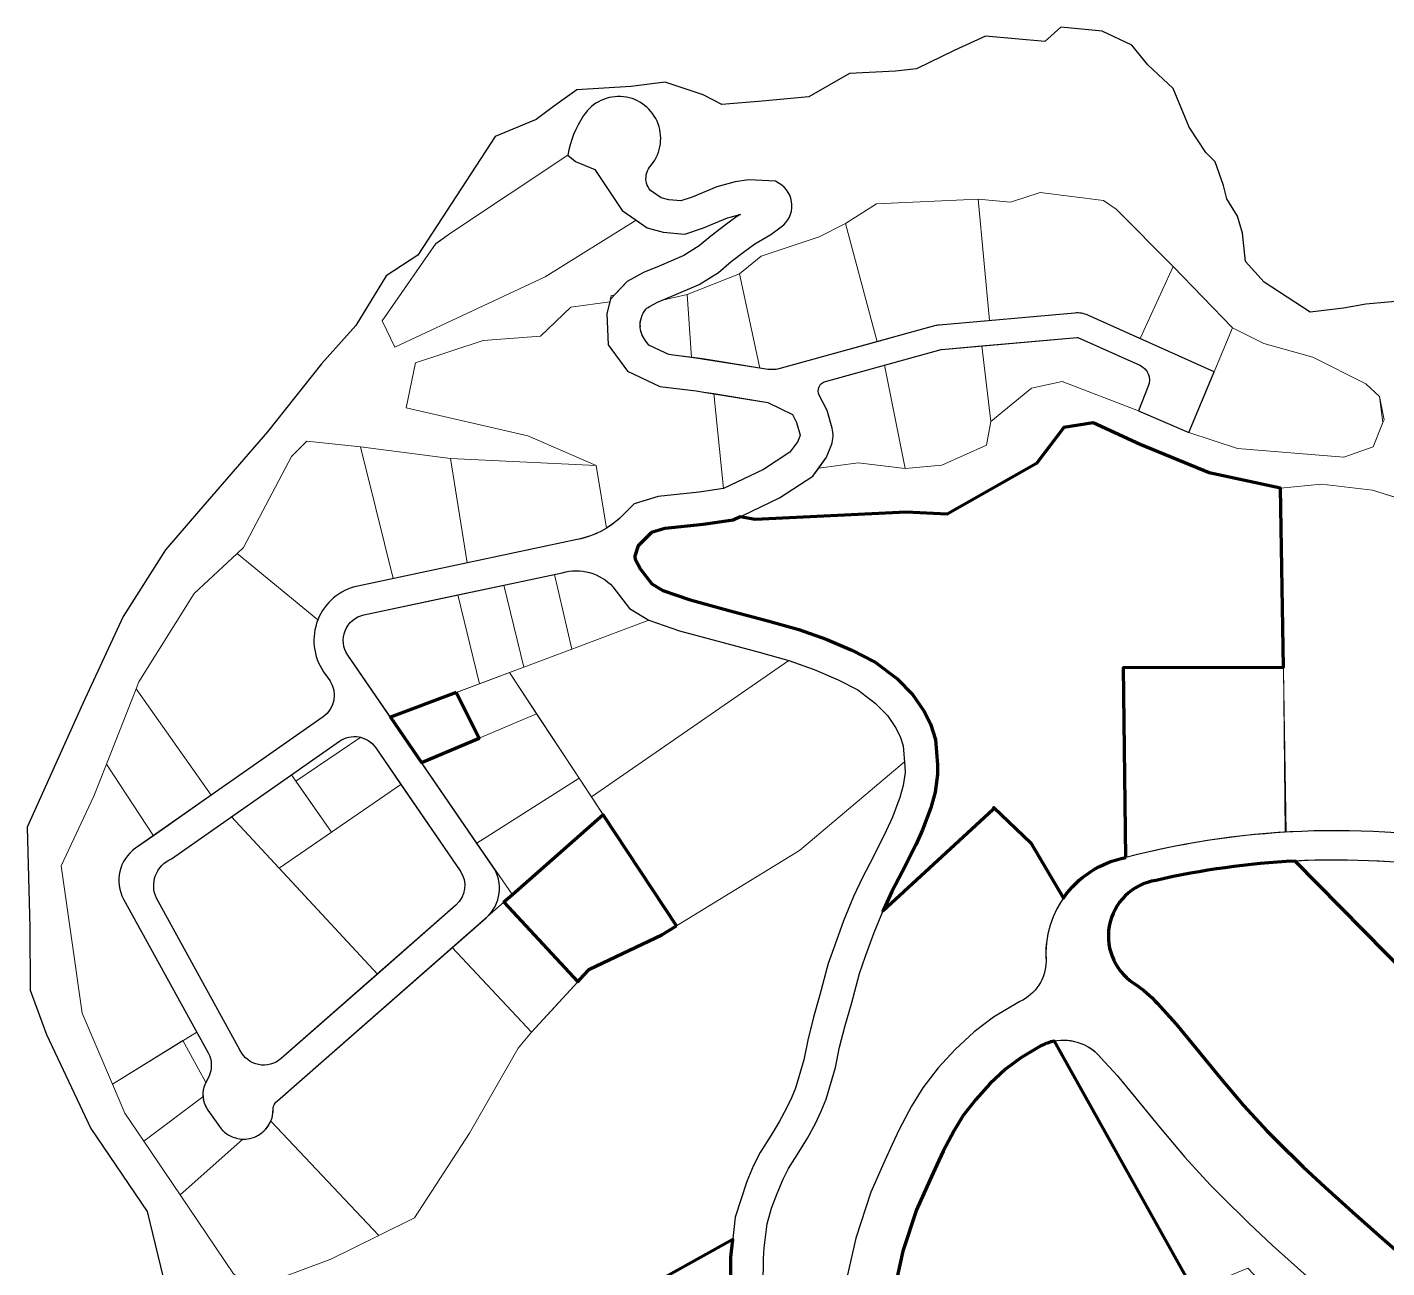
# Model space of a CAD drawing. Header units: millimetres. Extents: x 217071 to 255721, y 463380 to 469875.
# Drawn here: x 239266.3 to 239683, y 467833.1 to 468213.3 of the extents above; entities that cross this region are included whole.
import ezdxf

# ---------------------------------------------------------------- set-up
doc = ezdxf.new("R2010")
doc.units = ezdxf.units.MM
for name, color, linetype, lineweight in [('LAP BOUNDARY', 160, 'Continuous', 30), ('P_Commercial', 10, 'Continuous', 0), ('P_Forward Tree Plantation', 62, 'Continuous', 0), ('P_Parking', 253, 'Continuous', 0), ('P_Residential', 2, 'Continuous', 0), ('P_Social Housing', 40, 'Continuous', 0), ('P_Steep Slope', 74, 'Continuous', 0), ('PROPOSED ROAD', 250, 'Continuous', 30)]:
    doc.layers.add(name, color=color, linetype=linetype, lineweight=lineweight)
doc.layers.add('P_Institutional', color=134, linetype='Continuous', lineweight=0, true_color=0x1eafa2)
doc.layers.add('P_Recreation', color=53, linetype='Continuous', lineweight=0, true_color=0xd1d969)

msp = doc.modelspace()

# ---------------------------------------------------------------- linework, layer by layer
at = {"layer": 'LAP BOUNDARY'}
msp.add_lwpolyline([(239690.34, 468129.65), (239676.56, 468128.46), (239669.8, 468127.22), (239659.53, 468125.94), (239645.48, 468135.16), (239639.76, 468141.52), (239638.81, 468150.14), (239637.24, 468155.43), (239634.02, 468160.71), (239632.95, 468164.78), (239630.45, 468172.07), (239627.56, 468174.93), (239622.47, 468182.67), (239617.6, 468194.49), (239609.81, 468201.77), (239604.84, 468207.84), (239595.82, 468212.09), (239583.08, 468213.31), (239578.19, 468208.95), (239560.08, 468210.54), (239550.48, 468206.16), (239538.84, 468200.51), (239532.48, 468199.84), (239518.3, 468199.15), (239505.88, 468191.97), (239491.6, 468190.64), (239479.21, 468189.65), (239473.48, 468192.62), (239461.85, 468196.5), (239451.3, 468195.11), (239434.77, 468194.11), (239427.59, 468188.96), (239422.32, 468185.06), (239409.77, 468179.86), (239386.01, 468143.44), (239376.37, 468137.08), (239367.05, 468121.91), (239356.54, 468110.12), (239339.95, 468089.26), (239318.85, 468064.86), (239308.75, 468053.15), (239295.74, 468032.7), (239283.4, 468006.05), (239266.32, 467968.13), (239267.11, 467937.41), (239267.2, 467918.15), (239272.28, 467904.58), (239285.82, 467875.8), (239303.13, 467850.37), (239312.07, 467813.28)], dxfattribs=at)
at = {"layer": 'P_Commercial', "lineweight": 80}
msp.add_lwpolyline([(239724.95, 467886.74), (239654.92, 467957.75, 0.043478), (239612.3, 467951.85, 0.710733), (239606.52, 467919.64, -0.061841), (239613.52, 467913.18), (239618.47, 467907.76), (239624.62, 467900.34), (239631.99, 467891.37), (239639.15, 467882.88), (239646.22, 467875.12), (239649.22, 467872.15), (239657.36, 467864.09), (239664.11, 467857.78), (239673.54, 467849.33), (239677.11, 467846.2), (239681.66, 467842.22), (239691.94, 467833.22)], format="xyb", dxfattribs=at)
for points in [[(239623.92, 467826.13), (239581.14, 467902.59, 0.075694), (239576.99, 467901.09), (239570.83, 467897.43), (239566.21, 467893.94), (239561.38, 467889.46), (239557.02, 467884.69), (239553.21, 467879.77), (239550.42, 467875.19), (239547.04, 467868.86), (239545.08, 467864.63), (239542.94, 467860.01), (239538.93, 467850.88), (239534.72, 467838.16), (239532.63, 467828.91), (239531.82, 467813.38), (239530.67, 467807.14), (239530.01, 467798.68), (239529.74, 467789.19), (239529.8, 467787.14), (239533.68, 467788.75)], [(239460.31, 467738.03), (239460.67, 467736.88), (239465.86, 467720.14, 0.382614), (239476.19, 467714.26), (239496.12, 467720.77, 0.426435), (239501.13, 467731.18), (239494.78, 467748.16), (239494.56, 467748.76), (239487.21, 467772.57), (239484.06, 467782.77), (239482.33, 467801.37), (239481.98, 467836.34), (239482.55, 467841.79), (239393.39, 467792.11), (239404, 467774.82), (239411.23, 467759.52), (239420.85, 467725.65)]]:
    msp.add_lwpolyline(points, format="xyb", close=True, dxfattribs=at)
msp.add_lwpolyline([(239487.21, 467772.57), (239484.06, 467782.77), (239482.33, 467801.37), (239481.98, 467836.34), (239482.55, 467841.79), (239393.39, 467792.11), (239404, 467774.82), (239411.23, 467759.52), (239420.85, 467725.65), (239460.31, 467738.03)], dxfattribs=at)
at = {"layer": 'P_Forward Tree Plantation'}
msp.add_lwpolyline([(239640.73, 467846.79), (239632.33, 467855.09), (239628.89, 467858.51), (239621.1, 467867.05), (239613.54, 467876.02), (239606.11, 467885.06), (239600.35, 467892), (239595.42, 467897.42, 0.278887), (239581.14, 467902.59), (239623.92, 467826.13), (239640.48, 467832.99), (239684.21, 467786.94), (239696.97, 467798.68), (239685.93, 467807.39), (239676.59, 467814.76), (239665.85, 467824.17), (239657.63, 467831.37), (239647.91, 467840.08)], format="xyb", close=True, dxfattribs=at)
msp.add_lwpolyline([(239640.73, 467846.79), (239632.33, 467855.09), (239628.89, 467858.51), (239621.1, 467867.05), (239613.54, 467876.02), (239606.11, 467885.06), (239600.35, 467892), (239595.42, 467897.42, 0.278887), (239581.14, 467902.59), (239623.92, 467826.13), (239640.48, 467832.99), (239684.21, 467786.94), (239696.97, 467798.68), (239685.93, 467807.39), (239676.59, 467814.76), (239665.85, 467824.17), (239657.63, 467831.37), (239647.91, 467840.08)], format="xyb", close=True, dxfattribs=at)
at = {"layer": 'P_Institutional'}
msp.add_lwpolyline([(239422.44, 468002.91), (239404.8, 467995.4), (239387.21, 467987.92), (239404.15, 467963.24), (239435.45, 467983.19)], close=True, dxfattribs=at)
at = {"layer": 'P_Parking'}
msp.add_lwpolyline([(239397.8, 468009.42), (239377.64, 468001.86), (239387.21, 467987.92), (239404.8, 467995.4)], close=True, dxfattribs=at)
at = {"layer": 'P_Parking', "lineweight": 80}
msp.add_lwpolyline([(239397.8, 468009.42), (239377.64, 468001.86), (239387.21, 467987.92), (239404.8, 467995.4)], close=True, dxfattribs=at)
at = {"layer": 'P_Recreation'}
msp.add_lwpolyline([(239468.62, 468131.35), (239461.02, 468129.68), (239459.55, 468129.06), (239457.46, 468127.93, 0.058843), (239455.92, 468126.85, 0.17633), (239454.17, 468121.67, 0.144001), (239455.7, 468117.43), (239456.86, 468115.84), (239461.85, 468113.48, 0.081151), (239464.33, 468112.76), (239469.97, 468112.08)], format="xyb", close=True, dxfattribs=at)
msp.add_lwpolyline([(239468.62, 468131.35), (239461.02, 468129.68), (239459.55, 468129.06), (239457.46, 468127.93, 0.058843), (239455.92, 468126.85, 0.17633), (239454.17, 468121.67, 0.144001), (239455.7, 468117.43), (239456.86, 468115.84), (239461.85, 468113.48, 0.081151), (239464.33, 468112.76), (239469.97, 468112.08)], format="xyb", close=True, dxfattribs=at)
for points in [[(239502.12, 468092.18), (239500.86, 468094.65), (239493.33, 468098.31), (239476.77, 468101.01), (239479.76, 468071.92), (239491.94, 468077.81), (239500.1, 468083.07), (239502.49, 468086.36), (239503.24, 468088.32)], [(239502.12, 468092.18), (239500.86, 468094.65), (239493.33, 468098.31), (239476.77, 468101.01), (239479.76, 468071.92), (239491.94, 468077.81), (239500.1, 468083.07), (239502.49, 468086.36), (239503.24, 468088.32)], [(239442.9, 467971.89), (239435.45, 467983.19), (239404.15, 467963.24), (239415.01, 467947.43)], [(239442.9, 467971.89), (239435.45, 467983.19), (239404.15, 467963.24), (239415.01, 467947.43)]]:
    msp.add_lwpolyline(points, close=True, dxfattribs=at)
msp.add_lwpolyline([(239517.72, 467830.97), (239520.24, 467842.18), (239524.91, 467856.26), (239529.27, 467866.19), (239531.47, 467870.92), (239533.6, 467875.54), (239537.39, 467882.64), (239540.84, 467888.29), (239545.54, 467894.36), (239550.73, 467900.03), (239556.56, 467905.45), (239562.45, 467909.9), (239570.55, 467914.71, 0.289989), (239578.6, 467927.08, -0.170591), (239583.9, 467946.39), (239573.93, 467963.37), (239562.62, 467974.21), (239562.27, 467973.57), (239528.59, 467942.5), (239525.88, 467935.9), (239523.27, 467928.62), (239521.41, 467923.35), (239518.92, 467914.05), (239516.98, 467907.36), (239515.32, 467900.71), (239514.07, 467894.49), (239511.24, 467884.74), (239509.69, 467881.15), (239508.01, 467877.5), (239505.43, 467872.87), (239502.82, 467868.53), (239499.65, 467863.49), (239497.97, 467860.3), (239496.2, 467855.9), (239494.47, 467851.41), (239493.1, 467846.63), (239492.2, 467839.24), (239491.98, 467835.93), (239491.86, 467827.87)], format="xyb", dxfattribs=at)
msp.add_lwpolyline([(239517.72, 467830.97), (239520.24, 467842.18), (239524.91, 467856.26), (239529.27, 467866.19), (239531.47, 467870.92), (239533.6, 467875.54), (239537.39, 467882.64), (239540.84, 467888.29), (239545.54, 467894.36), (239550.73, 467900.03), (239556.56, 467905.45), (239562.45, 467909.9), (239570.55, 467914.71, 0.289989), (239578.6, 467927.08, -0.170591), (239583.9, 467946.39), (239573.93, 467963.37), (239562.62, 467974.21), (239562.27, 467973.57), (239528.59, 467942.5), (239525.88, 467935.9), (239523.27, 467928.62), (239521.41, 467923.35), (239518.92, 467914.05), (239516.98, 467907.36), (239515.32, 467900.71), (239514.07, 467894.49), (239511.24, 467884.74), (239509.69, 467881.15), (239508.01, 467877.5), (239505.43, 467872.87), (239502.82, 467868.53), (239499.65, 467863.49), (239497.97, 467860.3), (239496.2, 467855.9), (239494.47, 467851.41), (239493.1, 467846.63), (239492.2, 467839.24), (239491.98, 467835.93), (239491.86, 467827.87)], format="xyb", dxfattribs=at)
at = {"layer": 'P_Residential'}
for points in [[(239452.92, 468154.2), (239448.67, 468157.18), (239440.31, 468169.75), (239434.4, 468172.11), (239432.07, 468174.06), (239396.32, 468150.4), (239391.61, 468146.98), (239375.13, 468123.28), (239379.04, 468115.24), (239425.07, 468136.82)], [(239635.75, 468121.14), (239617.51, 468139.93), (239607.48, 468117.86), (239630.12, 468107.72)], [(239484.62, 468137.74), (239468.62, 468131.35), (239469.97, 468112.08), (239490.85, 468108.85)], [(239680.82, 468100.11), (239676.6, 468103.97), (239660.31, 468112.21), (239645.34, 468116.42), (239635.75, 468121.14), (239622.31, 468089.14), (239637.23, 468084.16), (239669.88, 468081.56), (239678.84, 468084.73), (239681.85, 468092.19)], [(239396.04, 468081.11), (239368.48, 468084.69), (239373.17, 468065.83), (239378.51, 468044.33), (239401.19, 468049.15)], [(239412.45, 468042.34), (239398.29, 468039.33), (239404.95, 468012.1), (239418.49, 468017.17)], [(239427.89, 468045.62), (239412.45, 468042.34), (239418.49, 468017.17), (239433.28, 468022.72)], [(239499.76, 468019.18), (239490.71, 468021.73), (239479.18, 468024.8), (239466.28, 468028.33), (239456.84, 468031.55), (239433.28, 468022.72), (239418.49, 468017.17), (239414.11, 468015.53), (239439.25, 467977.42)], [(239535.22, 467988.14), (239534.83, 467993.04), (239533.89, 467995.98), (239532.48, 467998.71), (239530.02, 468002.39), (239526.25, 468006.18), (239520.89, 468010.24), (239514.85, 468013.33), (239507.52, 468016.47), (239499.76, 468019.18), (239439.25, 467977.42), (239465.33, 467937.9), (239503.03, 467961.03)], [(239414.11, 468015.53), (239397.8, 468009.42), (239404.8, 467995.4), (239422.44, 468002.91)], [(239299.75, 468010.58), (239290.59, 467987.43), (239305.02, 467965.54), (239322.75, 467977.96)], [(239347.29, 467984.17), (239328.93, 467971.3), (239343.53, 467955.56), (239359.54, 467966.59)], [(239412.42, 467945.16), (239396.59, 467931.27), (239420.93, 467905.29), (239435.06, 467920.72)]]:
    msp.add_lwpolyline(points, close=True, dxfattribs=at)
for points in [[(239557.75, 468160.59), (239526.62, 468159.19), (239517.14, 468153.13), (239526.79, 468116.92), (239544.45, 468121.77, -0.045025), (239545.86, 468122.03), (239561.21, 468123.39)], [(239600.12, 468157.57), (239596.23, 468160.25), (239576.8, 468162.66), (239567.71, 468159.68), (239557.75, 468160.59), (239561.21, 468123.39), (239587.45, 468125.72, -0.128102), (239591.42, 468125.05), (239607.48, 468117.86), (239617.51, 468139.93)], [(239517.14, 468153.13), (239509.02, 468149.07), (239505.02, 468147.77), (239491.28, 468143.1), (239484.62, 468137.74), (239490.85, 468108.85), (239493.29, 468108.45, 0.107959), (239496.7, 468108.64), (239526.79, 468116.92)], [(239476.77, 468101.01), (239473.7, 468101.51), (239471.32, 468101.85), (239460.22, 468103.18), (239450.29, 468107.89), (239444.4, 468115.93), (239444, 468125.54), (239444.86, 468129.11), (239432.93, 468127.56), (239423.63, 468118.67), (239406.07, 468117.32), (239385.35, 468110.42), (239382.49, 468096.68), (239419.72, 468088.08), (239440.7, 468079.02), (239443.91, 468059.79, 0.06897), (239449.45, 468064.38), (239452.33, 468067.27), (239459.71, 468069.52), (239472.27, 468070.84), (239479.76, 468071.92)], [(239607.3, 468109.72), (239588.36, 468118.21, 0.128102), (239588.11, 468118.25), (239558.91, 468115.66), (239561.63, 468092.51), (239574.14, 468102.7), (239583.49, 468104.76), (239606.9, 468095.74), (239609.9, 468103.32, 0.401428)], [(239558.91, 468115.66), (239546.53, 468114.56, 0.045025), (239546.44, 468114.54), (239529.11, 468109.77), (239535.44, 468078.05), (239546.63, 468079.04), (239560.36, 468085.2), (239561.63, 468092.51)], [(239529.11, 468109.77), (239510.96, 468104.78, 0.475407), (239509.08, 468100.52), (239511.46, 468095.88), (239513.03, 468090.46, -0.164464), (239512.81, 468085.34), (239511.35, 468081.55), (239508.93, 468078.21), (239520.99, 468079.8), (239535.44, 468078.05)], [(239373.17, 468065.83), (239368.48, 468084.69), (239352.01, 468086.42), (239347.32, 468081.79), (239332.62, 468053.81), (239330.68, 468052.01), (239355.4, 468031.7, -0.250422), (239367.65, 468042.02), (239378.51, 468044.33)], [(239440.7, 468079.02), (239396.04, 468081.11), (239401.19, 468049.15), (239434.9, 468056.31, 0.09298), (239443.91, 468059.79)], [(239747.4, 468055.78), (239731.08, 468055.09), (239678.6, 468071.42), (239663.04, 468073.29), (239650.41, 468072.04), (239652.17, 467966.61, -0.065097), (239718.61, 467961.94, 0.056687), (239752.6, 467956.71)], [(239355.4, 468031.7), (239330.68, 468052.01), (239317.48, 468039.79), (239300.58, 468012.68), (239299.75, 468010.58), (239322.75, 467977.96), (239357.03, 468001.98, 0.411422), (239359.03, 468013.06), (239357.17, 468015.77, -0.250422)], [(239450.93, 468035.21), (239445.85, 468041.81, 0.280341), (239430.32, 468046.14), (239427.89, 468045.62), (239433.28, 468022.72), (239456.84, 468031.55)], [(239398.29, 468039.33), (239369.53, 468033.22, 0.534355), (239364.59, 468020.87), (239377.64, 468001.86), (239404.95, 468012.1)], [(239651.32, 468017.21), (239602.36, 468017.12), (239603.05, 467958.86, -0.048249), (239651.91, 467966.6)], [(239373.18, 467992.45, 0.183064), (239368.53, 467995.68), (239348.62, 467982.26), (239359.54, 467966.59), (239380.86, 467981.27)], [(239295.87, 467946.06, -0.382917), (239299.5, 467961.67), (239305.02, 467965.54), (239290.59, 467987.43), (239286.7, 467977.62), (239276.7, 467956.3), (239279.89, 467934.15), (239283.2, 467911.16), (239292.5, 467889.35), (239318.27, 467905.36)], [(239399.05, 467954.78), (239380.86, 467981.27), (239343.53, 467955.56), (239373.64, 467923.11), (239397.73, 467944.24, 0.379943)], [(239328.93, 467971.3), (239310.52, 467958.41, 0.430223), (239305.98, 467946.34), (239331.64, 467899.72, 0.494491), (239344.11, 467897.21), (239373.64, 467923.11)], [(239716.54, 467953.17, 0.062553), (239654.92, 467957.75), (239724.95, 467886.74), (239735.67, 467875.87), (239778.28, 467913.83), (239747.68, 467947.97, -0.049105)], [(239401.85, 467874.38), (239416.83, 467900.38), (239420.93, 467905.29), (239396.59, 467931.27), (239343.04, 467884.3, 0.206879), (239341.67, 467881.91, -0.110511), (239340.98, 467878.04), (239374.11, 467843.03), (239385.05, 467848.43)], [(239320.98, 467889.69), (239321.08, 467889.88), (239314.01, 467902.72), (239292.5, 467889.35), (239296.27, 467880.52), (239302.06, 467871.93), (239320.2, 467885.47, -0.13643)], [(239321.71, 467881.46, -0.13643), (239320.2, 467885.47), (239302.06, 467871.93), (239313.17, 467855.47), (239332.37, 467872.51, -0.255887), (239324.93, 467876.91)], [(239340.98, 467878.04, -0.312081), (239332.37, 467872.51), (239313.17, 467855.47), (239329.51, 467831.27), (239335.54, 467826.84), (239359.39, 467835.76), (239374.11, 467843.03)]]:
    msp.add_lwpolyline(points, format="xyb", close=True, dxfattribs=at)
at = {"layer": 'P_Social Housing', "lineweight": 80}
msp.add_lwpolyline([(239603.05, 467958.86), (239602.36, 468017.12), (239651.32, 468017.21), (239650.41, 468072.04), (239628.57, 468076.77), (239607.47, 468085.44), (239593.07, 468092.04), (239584.06, 468090.66), (239575.71, 468079.58), (239548.24, 468064.05), (239535.75, 468064.67), (239489.46, 468062.46), (239484.81, 468063.25), (239482.72, 468062.24), (239473.51, 468060.91), (239461.71, 468059.68), (239457.65, 468058.44), (239453.56, 468054.34), (239452.6, 468051.2), (239452.64, 468050.3), (239454.27, 468047.26), (239457.74, 468042.75), (239461.14, 468040.65), (239469.22, 468037.9), (239481.79, 468034.46), (239493.35, 468031.37), (239502.77, 468028.72), (239511.15, 468025.8), (239519.1, 468022.39), (239526.23, 468018.74), (239532.84, 468013.73), (239537.79, 468008.75), (239541.1, 468003.81), (239543.16, 467999.83), (239544.71, 467994.98), (239545.32, 467987.22), (239545.37, 467984.29), (239544.64, 467978.87), (239543.3, 467974.08), (239540.72, 467967.37), (239538.64, 467962.72), (239534.52, 467954.44), (239531.37, 467948.46), (239528.73, 467942.83), (239528.59, 467942.5), (239562.27, 467973.57), (239562.62, 467974.21), (239573.93, 467963.37), (239583.9, 467946.39, -0.196404)], format="xyb", close=True, dxfattribs=at)
msp.add_lwpolyline([(239603.05, 467958.86), (239602.36, 468017.12), (239651.32, 468017.21), (239650.41, 468072.04), (239628.57, 468076.77), (239607.47, 468085.44), (239593.07, 468092.04), (239584.06, 468090.66), (239575.71, 468079.58), (239548.24, 468064.05), (239535.75, 468064.67), (239489.46, 468062.46), (239484.81, 468063.25), (239482.72, 468062.24), (239473.51, 468060.91), (239461.71, 468059.68), (239457.65, 468058.44), (239453.56, 468054.34), (239452.6, 468051.2), (239452.64, 468050.3), (239454.27, 468047.26), (239457.74, 468042.75), (239461.14, 468040.65), (239469.22, 468037.9), (239481.79, 468034.46), (239493.35, 468031.37), (239502.77, 468028.72), (239511.15, 468025.8), (239519.1, 468022.39), (239526.23, 468018.74), (239532.84, 468013.73), (239537.79, 468008.75), (239541.1, 468003.81), (239543.16, 467999.83), (239544.71, 467994.98), (239545.32, 467987.22), (239545.37, 467984.29), (239544.64, 467978.87), (239543.3, 467974.08), (239540.72, 467967.37), (239538.64, 467962.72), (239534.52, 467954.44), (239531.37, 467948.46), (239528.73, 467942.83), (239528.59, 467942.5), (239562.27, 467973.57), (239562.62, 467974.21), (239573.93, 467963.37), (239583.9, 467946.39, -0.196404)], format="xyb", close=True, dxfattribs=at)
msp.add_lwpolyline([(239465.33, 467937.9), (239442.9, 467971.89), (239415.01, 467947.43), (239412.42, 467945.16), (239435.06, 467920.72), (239436.84, 467922.67), (239438.65, 467924.65), (239460.85, 467935.15)], close=True, dxfattribs=at)
at = {"layer": 'P_Steep Slope'}
for points in [[(239690.34, 468129.65), (239676.56, 468128.46), (239669.8, 468127.22), (239659.53, 468125.94), (239645.48, 468135.16), (239639.76, 468141.52), (239638.81, 468150.14), (239637.24, 468155.43), (239634.02, 468160.71), (239632.95, 468164.78), (239630.45, 468172.07), (239627.56, 468174.93), (239622.47, 468182.67), (239617.6, 468194.49), (239609.81, 468201.77), (239604.84, 468207.84), (239595.82, 468212.09), (239583.08, 468213.31), (239578.19, 468208.95), (239560.08, 468210.54), (239550.48, 468206.16), (239538.84, 468200.51), (239532.48, 468199.84), (239518.3, 468199.15), (239505.88, 468191.97), (239491.6, 468190.64), (239479.21, 468189.65), (239473.48, 468192.62), (239461.85, 468196.5), (239451.3, 468195.11), (239434.77, 468194.11), (239427.59, 468188.96), (239422.32, 468185.06), (239409.77, 468179.86), (239386.01, 468143.44), (239376.37, 468137.08), (239367.05, 468121.91), (239356.54, 468110.12), (239339.95, 468089.26), (239318.85, 468064.86), (239308.75, 468053.15), (239295.74, 468032.7), (239283.4, 468006.05), (239266.32, 467968.13), (239267.11, 467937.41), (239267.2, 467918.15), (239272.28, 467904.58), (239285.82, 467875.8), (239303.13, 467850.37), (239312.07, 467813.28)], [(239690.34, 468129.65), (239676.56, 468128.46), (239669.8, 468127.22), (239659.53, 468125.94), (239645.48, 468135.16), (239639.76, 468141.52), (239638.81, 468150.14), (239637.24, 468155.43), (239634.02, 468160.71), (239632.95, 468164.78), (239630.45, 468172.07), (239627.56, 468174.93), (239622.47, 468182.67), (239617.6, 468194.49), (239609.81, 468201.77), (239604.84, 468207.84), (239595.82, 468212.09), (239583.08, 468213.31), (239578.19, 468208.95), (239560.08, 468210.54), (239550.48, 468206.16), (239538.84, 468200.51), (239532.48, 468199.84), (239518.3, 468199.15), (239505.88, 468191.97), (239491.6, 468190.64), (239479.21, 468189.65), (239473.48, 468192.62), (239461.85, 468196.5), (239451.3, 468195.11), (239434.77, 468194.11), (239427.59, 468188.96), (239422.32, 468185.06), (239409.77, 468179.86), (239386.01, 468143.44), (239376.37, 468137.08), (239367.05, 468121.91), (239356.54, 468110.12), (239339.95, 468089.26), (239318.85, 468064.86), (239308.75, 468053.15), (239295.74, 468032.7), (239283.4, 468006.05), (239266.32, 467968.13), (239267.11, 467937.41), (239267.2, 467918.15), (239272.28, 467904.58), (239285.82, 467875.8), (239303.13, 467850.37), (239312.07, 467813.28)], [(239392.5, 467791.56), (239482.55, 467841.79), (239482.55, 467841.79), (239483.27, 467848.63), (239486.7, 467859.09), (239488.89, 467864.5), (239490.98, 467868.49), (239494.31, 467873.77), (239496.78, 467877.88), (239499.09, 467882.03), (239500.56, 467885.22), (239501.81, 467888.12), (239504.35, 467896.87), (239505.56, 467902.9), (239507.33, 467909.96), (239509.28, 467916.73), (239511.85, 467926.32), (239513.85, 467931.98), (239516.54, 467939.49), (239519.57, 467946.86), (239522.42, 467952.91), (239525.62, 467959), (239529.6, 467966.99), (239531.48, 467971.21), (239533.79, 467977.23), (239534.82, 467980.9), (239535.36, 467984.87), (239535.33, 467986.73), (239535.22, 467988.14), (239503.03, 467961.03), (239465.33, 467937.9), (239460.85, 467935.15), (239438.65, 467924.65), (239436.84, 467922.67), (239435.06, 467920.72), (239426.99, 467911.91), (239420.93, 467905.29), (239416.83, 467900.38), (239401.85, 467874.38), (239385.05, 467848.43), (239374.11, 467843.03), (239359.39, 467835.76), (239335.54, 467826.84)], [(239392.5, 467791.56), (239482.55, 467841.79), (239483.27, 467848.63), (239486.7, 467859.09), (239488.89, 467864.5), (239490.98, 467868.49), (239494.31, 467873.77), (239496.78, 467877.88), (239499.09, 467882.03), (239500.56, 467885.22), (239501.81, 467888.12), (239504.35, 467896.87), (239505.56, 467902.9), (239507.33, 467909.96), (239509.28, 467916.73), (239511.85, 467926.32), (239513.85, 467931.98), (239516.54, 467939.49), (239519.57, 467946.86), (239522.42, 467952.91), (239525.62, 467959), (239529.6, 467966.99), (239531.48, 467971.21), (239533.79, 467977.23), (239534.82, 467980.9), (239535.36, 467984.87), (239535.33, 467986.73), (239535.22, 467988.14), (239503.03, 467961.03), (239465.33, 467937.9), (239460.85, 467935.15), (239438.65, 467924.65), (239436.84, 467922.67), (239435.06, 467920.72), (239426.99, 467911.91), (239420.93, 467905.29), (239416.83, 467900.38), (239401.85, 467874.38), (239385.05, 467848.43), (239374.11, 467843.03), (239359.39, 467835.76), (239335.54, 467826.84)]]:
    msp.add_lwpolyline(points, dxfattribs=at)
msp.add_lwpolyline([(239329.51, 467831.27), (239313.17, 467855.47), (239302.06, 467871.93), (239296.27, 467880.52), (239292.5, 467889.35), (239283.2, 467911.16), (239279.89, 467934.15), (239276.7, 467956.3), (239286.7, 467977.62), (239290.59, 467987.43), (239299.75, 468010.58), (239300.58, 468012.68), (239317.48, 468039.79), (239330.68, 468052.01), (239332.62, 468053.81), (239347.32, 468081.79), (239352.01, 468086.42), (239368.48, 468084.69), (239396.04, 468081.11), (239440.7, 468079.02), (239419.72, 468088.08), (239382.49, 468096.68), (239385.35, 468110.42), (239406.07, 468117.32), (239423.63, 468118.67), (239432.93, 468127.56), (239444.86, 468129.11), (239445.32, 468130.99), (239445.15, 468130.94), (239446.19, 468131.17), (239450.18, 468135.37), (239455.22, 468138.09), (239459.99, 468140.1), (239467.6, 468143.32), (239472.27, 468146.28), (239475.88, 468149.29), (239480.27, 468152.65), (239484.62, 468155.86), (239480.95, 468154.86), (239473.6, 468151.83), (239467.87, 468149.9), (239461.28, 468150.5), (239456.33, 468151.8), (239452.92, 468154.2), (239425.07, 468136.82), (239379.04, 468115.24), (239375.13, 468123.28), (239391.68, 468147.09), (239391.85, 468147.16), (239396.32, 468150.4), (239432.07, 468174.06, -0.111205), (239436.87, 468186.23, -1.091535), (239457.03, 468170.44, 0.212422), (239456.15, 468165.5, 0.092194), (239457.35, 468163.31), (239460.61, 468161.01), (239463.01, 468160.38), (239466.68, 468160.05), (239470.1, 468161.2), (239477.72, 468164.35), (239483.35, 468165.88), (239487.48, 468166.53), (239495.65, 468166.14), (239496.8, 468165.46, -0.53924), (239497.4, 468152.1), (239494.27, 468149.83), (239489.38, 468146.95), (239486.28, 468144.65), (239482.12, 468141.47), (239478.17, 468138.18), (239472.26, 468134.44), (239463.88, 468130.89), (239461.02, 468129.68), (239468.62, 468131.35), (239484.62, 468137.74), (239491.28, 468143.1), (239505.02, 468147.77), (239509.02, 468149.07), (239517.14, 468153.13), (239526.62, 468159.19), (239557.75, 468160.59), (239567.71, 468159.68), (239576.8, 468162.66), (239596.23, 468160.25), (239600.12, 468157.57), (239617.51, 468139.93), (239635.75, 468121.14), (239645.34, 468116.42), (239660.31, 468112.21), (239676.6, 468103.97), (239680.82, 468100.11), (239682.24, 468093.02), (239681.85, 468092.19), (239678.84, 468084.73), (239669.88, 468081.56), (239637.23, 468084.16), (239622.31, 468089.14), (239606.9, 468095.74), (239583.49, 468104.76), (239574.14, 468102.7), (239561.63, 468092.51), (239560.36, 468085.2), (239546.63, 468079.04), (239535.44, 468078.05), (239520.99, 468079.8), (239508.93, 468078.21), (239507.1, 468075.68), (239496.85, 468069.08), (239484.81, 468063.25), (239489.46, 468062.46), (239535.75, 468064.67), (239548.24, 468064.05), (239575.71, 468079.58), (239584.06, 468090.66), (239593.07, 468092.04), (239607.47, 468085.44), (239628.57, 468076.77), (239650.41, 468072.04), (239663.04, 468073.29), (239678.6, 468071.42), (239686.08, 468069.09)], format="xyb", dxfattribs=at)
msp.add_lwpolyline([(239329.51, 467831.27), (239313.17, 467855.47), (239302.06, 467871.93), (239296.27, 467880.52), (239292.5, 467889.35), (239283.2, 467911.16), (239279.89, 467934.15), (239276.7, 467956.3), (239286.7, 467977.62), (239290.59, 467987.43), (239299.75, 468010.58), (239300.58, 468012.68), (239317.48, 468039.79), (239330.68, 468052.01), (239332.62, 468053.81), (239347.32, 468081.79), (239352.01, 468086.42), (239368.48, 468084.69), (239396.04, 468081.11), (239440.7, 468079.02), (239419.72, 468088.08), (239382.49, 468096.68), (239385.35, 468110.42), (239406.07, 468117.32), (239423.63, 468118.67), (239432.93, 468127.56), (239444.86, 468129.11), (239445.32, 468130.99), (239445.15, 468130.94), (239446.19, 468131.17), (239450.18, 468135.37), (239455.22, 468138.09), (239459.99, 468140.1), (239467.6, 468143.32), (239472.27, 468146.28), (239475.88, 468149.29), (239480.27, 468152.65), (239484.62, 468155.86), (239480.95, 468154.86), (239473.6, 468151.83), (239467.87, 468149.9), (239461.28, 468150.5), (239456.33, 468151.8), (239452.92, 468154.2), (239425.07, 468136.82), (239379.04, 468115.24), (239375.13, 468123.28), (239391.68, 468147.09), (239391.85, 468147.16), (239396.32, 468150.4), (239432.07, 468174.06, -0.111205), (239436.87, 468186.23, -1.091535), (239457.03, 468170.44, 0.212422), (239456.15, 468165.5, 0.092194), (239457.35, 468163.31), (239460.61, 468161.01), (239463.01, 468160.38), (239466.68, 468160.05), (239470.1, 468161.2), (239477.72, 468164.35), (239483.35, 468165.88), (239487.48, 468166.53), (239495.65, 468166.14), (239496.8, 468165.46, -0.53924), (239497.4, 468152.1), (239494.27, 468149.83), (239489.38, 468146.95), (239486.28, 468144.65), (239482.12, 468141.47), (239478.17, 468138.18), (239472.26, 468134.44), (239463.88, 468130.89), (239461.02, 468129.68), (239468.62, 468131.35), (239484.62, 468137.74), (239491.28, 468143.1), (239505.02, 468147.77), (239509.02, 468149.07), (239517.14, 468153.13), (239526.62, 468159.19), (239557.75, 468160.59), (239567.71, 468159.68), (239576.8, 468162.66), (239596.23, 468160.25), (239600.12, 468157.57), (239617.51, 468139.93), (239635.75, 468121.14), (239645.34, 468116.42), (239660.31, 468112.21), (239676.6, 468103.97), (239680.82, 468100.11), (239682.24, 468093.02), (239681.85, 468092.19), (239678.84, 468084.73), (239669.88, 468081.56), (239637.23, 468084.16), (239622.31, 468089.14), (239606.9, 468095.74), (239583.49, 468104.76), (239574.14, 468102.7), (239561.63, 468092.51), (239560.36, 468085.2), (239546.63, 468079.04), (239535.44, 468078.05), (239520.99, 468079.8), (239508.93, 468078.21), (239507.1, 468075.68), (239496.85, 468069.08), (239484.81, 468063.25), (239489.46, 468062.46), (239535.75, 468064.67), (239548.24, 468064.05), (239575.71, 468079.58), (239584.06, 468090.66), (239593.07, 468092.04), (239607.47, 468085.44), (239628.57, 468076.77), (239650.41, 468072.04), (239663.04, 468073.29), (239678.6, 468071.42), (239686.08, 468069.09)], format="xyb", dxfattribs=at)
at = {"layer": 'PROPOSED ROAD'}
for points in [[(239491.86, 467827.87), (239491.98, 467835.93), (239492.2, 467839.24), (239493.1, 467846.63), (239494.47, 467851.41), (239496.2, 467855.9), (239497.97, 467860.3), (239499.65, 467863.49), (239502.82, 467868.53), (239505.43, 467872.87), (239508.01, 467877.5), (239509.69, 467881.15), (239511.24, 467884.74), (239514.07, 467894.49), (239515.32, 467900.71), (239516.98, 467907.36), (239518.92, 467914.05), (239521.41, 467923.35), (239523.27, 467928.62), (239525.88, 467935.9), (239528.73, 467942.83), (239531.37, 467948.46), (239534.52, 467954.44), (239538.64, 467962.72), (239540.72, 467967.37), (239543.3, 467974.08), (239544.64, 467978.87), (239545.37, 467984.29), (239545.32, 467987.22), (239544.71, 467994.98), (239543.16, 467999.83), (239541.1, 468003.81), (239537.79, 468008.75), (239532.84, 468013.73), (239526.23, 468018.74), (239519.1, 468022.39), (239511.15, 468025.8), (239502.77, 468028.72), (239493.35, 468031.37), (239481.79, 468034.46), (239469.22, 468037.9), (239461.14, 468040.65), (239457.74, 468042.75), (239454.27, 468047.26), (239452.64, 468050.3), (239452.6, 468051.2), (239453.56, 468054.34), (239457.65, 468058.44), (239461.71, 468059.68), (239473.51, 468060.91), (239482.72, 468062.24), (239496.85, 468069.08), (239507.1, 468075.68), (239511.35, 468081.55), (239512.81, 468085.34, 0.164464), (239513.03, 468090.46), (239511.46, 468095.88), (239509.08, 468100.52, -0.475407), (239510.96, 468104.78), (239546.44, 468114.54, -0.045025), (239546.53, 468114.56), (239588.11, 468118.25, -0.128102), (239588.36, 468118.21), (239607.3, 468109.72, -0.401428), (239609.9, 468103.32), (239606.9, 468095.74), (239622.31, 468089.14), (239630.12, 468107.72), (239591.42, 468125.05, 0.128102), (239587.45, 468125.72), (239545.86, 468122.03, 0.045025), (239544.45, 468121.77), (239496.7, 468108.64, -0.107959), (239493.29, 468108.45), (239475.2, 468111.4), (239472.62, 468111.77), (239464.33, 468112.76, -0.081151), (239461.85, 468113.48), (239456.86, 468115.84), (239455.7, 468117.43, -0.148855), (239454.16, 468121.82), (239454.17, 468121.52, -0.181235), (239455.92, 468126.85), (239455.92, 468126.85, -0.058843), (239457.46, 468127.93), (239459.55, 468129.06), (239463.88, 468130.89), (239472.26, 468134.44), (239478.17, 468138.18), (239482.12, 468141.47), (239486.28, 468144.65), (239489.38, 468146.95), (239494.27, 468149.83), (239497.4, 468152.1, 0.53924), (239496.8, 468165.46), (239495.65, 468166.14), (239487.48, 468166.53), (239483.35, 468165.88), (239477.72, 468164.35), (239470.1, 468161.2), (239466.68, 468160.05), (239463.01, 468160.38), (239460.61, 468161.01), (239457.35, 468163.31), (239457.35, 468163.31, -0.092194), (239456.15, 468165.5, -0.212422), (239457.03, 468170.44, 1.091535), (239436.87, 468186.23, 0.111205), (239432.07, 468174.06), (239434.4, 468172.11), (239440.31, 468169.75), (239448.67, 468157.18), (239456.33, 468151.8), (239461.28, 468150.5), (239467.87, 468149.9), (239473.6, 468151.83), (239480.95, 468154.86), (239484.98, 468155.96), (239483.85, 468155.29), (239480.27, 468152.65), (239475.88, 468149.29), (239472.27, 468146.28), (239467.6, 468143.32), (239459.99, 468140.1), (239455.22, 468138.09), (239450.18, 468135.37), (239445.07, 468129.98), (239444, 468125.54), (239444.4, 468115.93), (239450.29, 468107.89), (239460.22, 468103.18), (239471.32, 468101.85), (239473.7, 468101.51), (239493.33, 468098.31), (239500.86, 468094.65), (239502.12, 468092.18), (239503.24, 468088.32), (239502.49, 468086.36), (239500.1, 468083.07), (239491.94, 468077.81), (239479.76, 468071.92), (239472.27, 468070.84), (239459.71, 468069.52), (239452.33, 468067.27), (239449.45, 468064.38, -0.162996), (239434.9, 468056.31), (239367.65, 468042.02, 0.534355), (239357.17, 468015.77), (239359.03, 468013.06, -0.411422), (239357.03, 468001.98), (239299.5, 467961.67, 0.382917), (239295.87, 467946.06), (239321.76, 467899.01, -0.243965), (239321.94, 467891.65), (239320.98, 467889.69, 0.278035), (239321.71, 467881.46), (239325.77, 467875.73, 0.718128), (239341.67, 467881.91, -0.206879), (239343.04, 467884.3), (239407, 467940.4, 0.379943), (239408.98, 467956.21), (239364.59, 468020.87, -0.534355), (239369.53, 468033.22), (239430.32, 468046.14, -0.280341), (239445.85, 468041.81), (239445.85, 468041.81), (239450.93, 468035.21), (239456.84, 468031.55), (239466.28, 468028.33), (239479.18, 468024.8), (239490.71, 468021.73), (239499.76, 468019.18), (239507.52, 468016.47), (239514.85, 468013.33), (239520.89, 468010.24), (239526.25, 468006.18), (239530.02, 468002.39), (239532.48, 467998.71), (239533.89, 467995.98), (239534.83, 467993.04), (239535.33, 467986.73), (239535.36, 467984.87), (239534.82, 467980.9), (239533.79, 467977.23), (239531.48, 467971.21), (239529.6, 467966.99), (239525.62, 467959), (239522.42, 467952.91), (239519.57, 467946.86), (239516.54, 467939.49), (239513.85, 467931.98), (239511.85, 467926.32), (239509.28, 467916.73), (239507.33, 467909.96), (239505.56, 467902.9), (239504.35, 467896.87), (239501.81, 467888.12), (239500.56, 467885.22), (239499.09, 467882.03), (239496.78, 467877.88), (239494.31, 467873.77), (239490.98, 467868.49), (239488.89, 467864.5), (239486.89, 467859.57), (239486.89, 467859.57), (239483.27, 467848.63), (239483.27, 467848.63), (239481.98, 467836.34), (239481.98, 467836.34), (239482.33, 467801.37)], [(239718.61, 467961.94, 0.113956), (239603.05, 467958.86, 0.379717), (239578.6, 467927.08, -0.289989), (239570.55, 467914.71), (239562.45, 467909.9), (239556.56, 467905.45), (239550.73, 467900.03), (239545.54, 467894.36), (239540.84, 467888.29), (239537.39, 467882.64), (239533.6, 467875.54), (239531.47, 467870.92), (239529.27, 467866.19), (239524.91, 467856.26), (239520.24, 467842.18), (239517.72, 467830.97)], [(239716.54, 467953.17, 0.106319), (239612.3, 467951.85, 0.710733), (239606.52, 467919.64, -0.710733)], [(239606.52, 467919.64, -0.061841), (239613.52, 467913.18), (239618.47, 467907.76), (239624.62, 467900.34), (239631.99, 467891.37), (239639.15, 467882.88), (239646.22, 467875.12), (239649.22, 467872.15), (239657.36, 467864.09), (239664.11, 467857.78), (239673.54, 467849.33), (239681.66, 467842.22), (239691.94, 467833.22)], [(239532.63, 467828.91), (239534.72, 467838.16), (239538.93, 467850.88), (239542.94, 467860.01), (239545.08, 467864.63), (239547.04, 467868.86), (239550.42, 467875.19), (239553.21, 467879.77), (239557.02, 467884.69), (239561.38, 467889.46), (239566.21, 467893.94), (239570.83, 467897.43), (239576.99, 467901.09), (239576.99, 467901.09, -0.362228), (239595.42, 467897.42), (239595.42, 467897.42), (239600.35, 467892), (239606.11, 467885.06), (239613.54, 467876.02), (239621.1, 467867.05), (239628.89, 467858.51), (239632.33, 467855.09), (239640.73, 467846.79), (239647.91, 467840.08), (239657.63, 467831.37)]]:
    msp.add_lwpolyline(points, format="xyb", dxfattribs=at)
msp.add_lwpolyline([(239331.64, 467899.72), (239305.98, 467946.34, -0.430223), (239310.52, 467958.41), (239362, 467994.47, -0.417011), (239373.18, 467992.45), (239399.05, 467954.78, -0.379943), (239397.73, 467944.24), (239344.11, 467897.21, -0.494491)], format="xyb", close=True, dxfattribs=at)
msp.add_lwpolyline([(239576.99, 467901.09), (239576.99, 467901.09)], close=True, dxfattribs=at)

doc.saveas('drawing.dxf')
